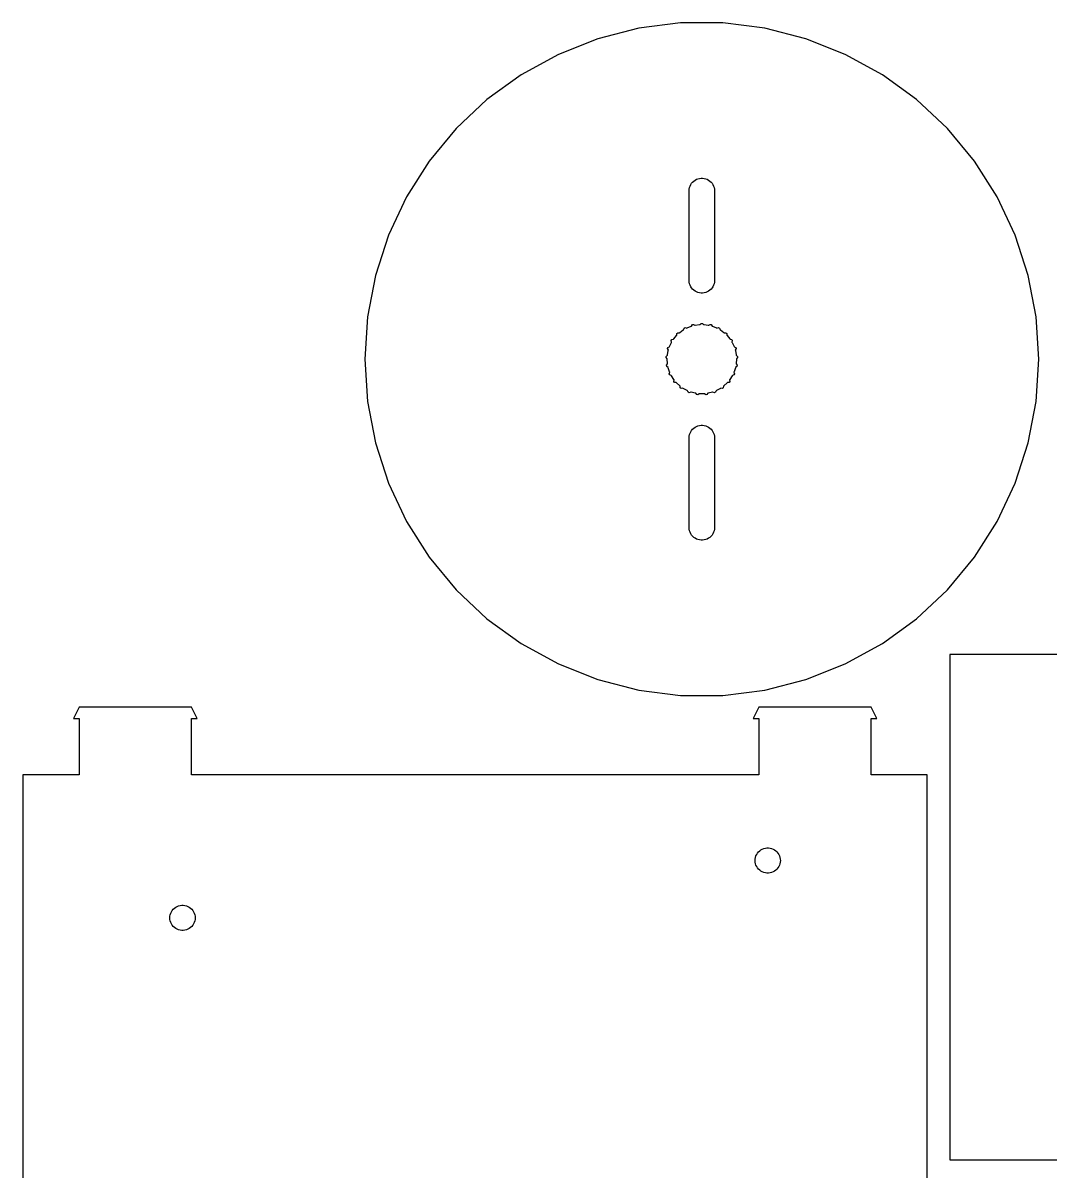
# Model space of a CAD drawing. Extents: x 0.1 to 52.2, y 0.1 to 63.7.
# Drawn here: x 0.07 to 25.87, y 33.98 to 62.83 of the extents above; entities that cross this region are included whole.
import ezdxf

# ---------------------------------------------------------------- set-up
doc = ezdxf.new("R2010")
doc.units = 0
doc.layers.get('0').update_dxf_attribs({"linetype": 'CONTINUOUS'})

msp = doc.modelspace()

# ---------------------------------------------------------------- linework, layer by layer
at = {"color": 254}
for p, q in [((15.5401, 62.6981), (14.5094, 62.4336)), ((16.5943, 62.8315), (15.5401, 62.6981)), ((17.6582, 62.8315), (16.5943, 62.8315)), ((18.7124, 62.6981), (17.6582, 62.8315)), ((19.7418, 62.4336), (18.7124, 62.6981)), ((14.5094, 62.4336), (13.5213, 62.042)), ((20.7312, 62.042), (19.7418, 62.4336)), ((13.5213, 62.042), (12.5898, 61.5294)), ((21.6628, 61.5294), (20.7312, 62.042)), ((12.5898, 61.5294), (11.7285, 60.9053)), ((22.5227, 60.9053), (21.6628, 61.5294)), ((11.7285, 60.9053), (10.954, 60.1775)), ((23.2985, 60.1775), (22.5227, 60.9053)), ((10.954, 60.1775), (10.276, 59.3577)), ((23.9751, 59.3577), (23.2985, 60.1775)), ((10.276, 59.3577), (9.70689, 58.4606)), ((24.5456, 58.4606), (23.9751, 59.3577)), ((16.9237, 58.8589), (16.9554, 58.8821)), ((16.9554, 58.8821), (16.9912, 58.9015)), ((16.9912, 58.9015), (17.0284, 58.9167)), ((17.0284, 58.9167), (17.067, 58.9262)), ((17.067, 58.9262), (17.1056, 58.9319)), ((17.1056, 58.9319), (17.1456, 58.9319)), ((17.1456, 58.9319), (17.1855, 58.9262)), ((17.1855, 58.9262), (17.2241, 58.9167)), ((17.2241, 58.9167), (17.2613, 58.9015)), ((17.2613, 58.9015), (17.2957, 58.8821)), ((17.2957, 58.8821), (17.3288, 58.8589)), ((16.8079, 58.6147), (16.8107, 58.655)), ((16.8079, 56.3563), (16.8079, 58.6147)), ((16.8107, 58.655), (16.819, 58.6934)), ((16.819, 58.6934), (16.8313, 58.7319)), ((16.8313, 58.7319), (16.8479, 58.7678)), ((16.8479, 58.7678), (16.8686, 58.801)), ((16.8686, 58.801), (16.8947, 58.8328)), ((16.8947, 58.8328), (16.9237, 58.8589)), ((17.3288, 58.8589), (17.3578, 58.8328)), ((17.3578, 58.8328), (17.3826, 58.801)), ((17.3826, 58.801), (17.4046, 58.7678)), ((17.4046, 58.7678), (17.4212, 58.7319)), ((17.4212, 58.7319), (17.4336, 58.6934)), ((17.4336, 58.6934), (17.4405, 58.655)), ((17.4405, 58.655), (17.4432, 58.6147)), ((17.4432, 58.6147), (17.4432, 56.3563)), ((9.70689, 58.4606), (9.25354, 57.4985)), ((24.9976, 57.4985), (24.5456, 58.4606)), ((9.25354, 57.4985), (8.92556, 56.4871)), ((25.327, 56.4871), (24.9976, 57.4985)), ((8.92556, 56.4871), (8.72575, 55.4426)), ((16.8107, 56.3178), (16.8079, 56.3563)), ((16.819, 56.2776), (16.8107, 56.3178)), ((16.8313, 56.2405), (16.819, 56.2776)), ((17.4336, 56.2776), (17.4212, 56.2405)), ((17.4405, 56.3178), (17.4336, 56.2776)), ((17.4432, 56.3563), (17.4405, 56.3178)), ((25.5254, 55.4426), (25.327, 56.4871)), ((16.8479, 56.2031), (16.8313, 56.2405)), ((16.8686, 56.1703), (16.8479, 56.2031)), ((16.8947, 56.14), (16.8686, 56.1703)), ((16.9237, 56.1125), (16.8947, 56.14)), ((16.9554, 56.0888), (16.9237, 56.1125)), ((16.9912, 56.0698), (16.9554, 56.0888)), ((17.0284, 56.0546), (16.9912, 56.0698)), ((17.067, 56.0447), (17.0284, 56.0546)), ((17.1056, 56.0405), (17.067, 56.0447)), ((17.1456, 56.0405), (17.1056, 56.0405)), ((17.1855, 56.0447), (17.1456, 56.0405)), ((17.2241, 56.0546), (17.1855, 56.0447)), ((17.2613, 56.0698), (17.2241, 56.0546)), ((17.2957, 56.0888), (17.2613, 56.0698)), ((17.3288, 56.1125), (17.2957, 56.0888)), ((17.3578, 56.14), (17.3288, 56.1125)), ((17.3826, 56.1703), (17.3578, 56.14)), ((17.4046, 56.2031), (17.3826, 56.1703)), ((17.4212, 56.2405), (17.4046, 56.2031)), ((8.72575, 55.4426), (8.6596, 54.3814)), ((25.5929, 54.3814), (25.5254, 55.4426)), ((16.5709, 55.0527), (16.6591, 55.1173)), ((16.6591, 55.1173), (16.6688, 55.1229)), ((16.6688, 55.1229), (16.6798, 55.1628)), ((16.6798, 55.1628), (16.7046, 55.1766)), ((16.7046, 55.1766), (16.7459, 55.1642)), ((16.7459, 55.1642), (16.7556, 55.1699)), ((16.7556, 55.1699), (16.8562, 55.2097)), ((16.8562, 55.2097), (16.8672, 55.2125)), ((16.8672, 55.2125), (16.8892, 55.2496)), ((16.8892, 55.2496), (16.9154, 55.2566)), ((16.9154, 55.2566), (16.9526, 55.2344)), ((16.9526, 55.2344), (16.9623, 55.2372)), ((16.9623, 55.2372), (17.0711, 55.251)), ((17.0711, 55.251), (17.0822, 55.251)), ((17.0822, 55.251), (17.1125, 55.2813)), ((17.1125, 55.2813), (17.14, 55.2813)), ((17.14, 55.2813), (17.1704, 55.251)), ((17.1704, 55.251), (17.1814, 55.251)), ((17.1814, 55.251), (17.2889, 55.2372)), ((17.2889, 55.2372), (17.2999, 55.2344)), ((17.2999, 55.2344), (17.3357, 55.2566)), ((17.3357, 55.2566), (17.3633, 55.2496)), ((17.3633, 55.2496), (17.3853, 55.2125)), ((17.3853, 55.2125), (17.395, 55.2097)), ((17.395, 55.2097), (17.497, 55.1699)), ((17.497, 55.1699), (17.5066, 55.1642)), ((17.5066, 55.1642), (17.5466, 55.1766)), ((17.5466, 55.1766), (17.5714, 55.1628)), ((17.5714, 55.1628), (17.5838, 55.1229)), ((17.5838, 55.1229), (17.5934, 55.1173)), ((17.5934, 55.1173), (17.6816, 55.0527)), ((16.3587, 54.8513), (16.3739, 54.8749)), ((16.3683, 54.81), (16.3587, 54.8513)), ((16.3739, 54.8749), (16.4152, 54.8845)), ((16.4152, 54.8845), (16.4207, 54.894)), ((16.4207, 54.894), (16.491, 54.9783)), ((16.491, 54.9783), (16.4992, 54.985)), ((16.4992, 55.0277), (16.5199, 55.0471)), ((16.4992, 54.985), (16.4992, 55.0277)), ((16.5199, 55.0471), (16.5626, 55.0457)), ((16.5626, 55.0457), (16.5709, 55.0527)), ((17.6816, 55.0527), (17.6899, 55.0457)), ((17.6899, 55.0457), (17.7312, 55.0471)), ((17.7312, 55.0471), (17.7519, 55.0277)), ((17.7519, 55.0277), (17.7533, 54.985)), ((17.7533, 54.985), (17.7615, 54.9783)), ((17.7615, 54.9783), (17.8304, 54.894)), ((17.8304, 54.894), (17.8373, 54.8845)), ((17.8373, 54.8845), (17.8787, 54.8749)), ((17.8787, 54.8749), (17.8925, 54.8513)), ((17.8925, 54.8513), (17.8842, 54.81)), ((16.2609, 54.4904), (16.2815, 54.598)), ((16.2664, 54.646), (16.2746, 54.6724)), ((16.2857, 54.6075), (16.2664, 54.646)), ((16.2746, 54.6724), (16.3132, 54.6915)), ((16.2815, 54.598), (16.2857, 54.6075)), ((16.3132, 54.6915), (16.316, 54.7028)), ((16.316, 54.7028), (16.3628, 54.8005)), ((16.3628, 54.8005), (16.3683, 54.81)), ((17.8842, 54.81), (17.8897, 54.8005)), ((17.8897, 54.8005), (17.9366, 54.7028)), ((17.9366, 54.7028), (17.9393, 54.6915)), ((17.9393, 54.6915), (17.9765, 54.6724)), ((17.9862, 54.646), (17.9669, 54.6075)), ((17.9669, 54.6075), (17.9696, 54.598)), ((17.9696, 54.598), (17.9903, 54.4904)), ((17.9765, 54.6724), (17.9862, 54.646)), ((8.6596, 54.3814), (8.72575, 53.3206)), ((16.2278, 54.4241), (16.2292, 54.452)), ((16.2553, 54.3927), (16.2278, 54.4241)), ((16.2292, 54.452), (16.2609, 54.4795)), ((16.2402, 54.2272), (16.2636, 54.2618)), ((16.254, 54.3814), (16.2553, 54.3927)), ((16.2609, 54.2727), (16.254, 54.3814)), ((16.2609, 54.4795), (16.2609, 54.4904)), ((16.2636, 54.2618), (16.2609, 54.2727)), ((17.9903, 54.2727), (17.9889, 54.2618)), ((17.9889, 54.2618), (18.0123, 54.2272)), ((17.9903, 54.4904), (17.9917, 54.4795)), ((17.9972, 54.3814), (17.9903, 54.2727)), ((17.9917, 54.4795), (18.0233, 54.452)), ((18.0248, 54.4241), (17.9972, 54.3927)), ((17.9972, 54.3927), (17.9972, 54.3814)), ((18.0233, 54.452), (18.0248, 54.4241)), ((25.5254, 53.3206), (25.5929, 54.3814)), ((16.2443, 54.1983), (16.2402, 54.2272)), ((16.2801, 54.1747), (16.2443, 54.1983)), ((16.2815, 54.1651), (16.2801, 54.1747)), ((16.316, 54.0604), (16.2815, 54.1651)), ((16.3063, 54.011), (16.3201, 54.0508)), ((16.3187, 53.9859), (16.3063, 54.011)), ((16.3201, 54.0508), (16.316, 54.0604)), ((16.3573, 53.9708), (16.3187, 53.9859)), ((16.3628, 53.9612), (16.3573, 53.9708)), ((16.4207, 53.8688), (16.3628, 53.9612)), ((17.8897, 53.9612), (17.8304, 53.8688)), ((17.8938, 53.9708), (17.8897, 53.9612)), ((17.9338, 53.9859), (17.8938, 53.9708)), ((17.9366, 54.0604), (17.931, 54.0508)), ((17.931, 54.0508), (17.9462, 54.011)), ((17.9462, 54.011), (17.9338, 53.9859)), ((17.9696, 54.1651), (17.9366, 54.0604)), ((17.9724, 54.1747), (17.9696, 54.1651)), ((18.0068, 54.1983), (17.9724, 54.1747)), ((18.0123, 54.2272), (18.0068, 54.1983)), ((16.4276, 53.8607), (16.4207, 53.8688)), ((16.4235, 53.8194), (16.4276, 53.8607)), ((16.4414, 53.7972), (16.4235, 53.8194)), ((16.4841, 53.793), (16.4414, 53.7972)), ((16.491, 53.7849), (16.4841, 53.793)), ((16.5709, 53.7104), (16.491, 53.7849)), ((16.5792, 53.7034), (16.5709, 53.7104)), ((16.5861, 53.6621), (16.5792, 53.7034)), ((17.6734, 53.7034), (17.6664, 53.6621)), ((17.6816, 53.7104), (17.6734, 53.7034)), ((17.7615, 53.7849), (17.6816, 53.7104)), ((17.7684, 53.793), (17.7615, 53.7849)), ((17.8098, 53.7972), (17.7684, 53.793)), ((17.8277, 53.8194), (17.8098, 53.7972)), ((17.8304, 53.8688), (17.8235, 53.8607)), ((17.8235, 53.8607), (17.8277, 53.8194)), ((16.6081, 53.6455), (16.5861, 53.6621)), ((16.6508, 53.6526), (16.6081, 53.6455)), ((16.6591, 53.6455), (16.6508, 53.6526)), ((16.7556, 53.5933), (16.6591, 53.6455)), ((16.7652, 53.5891), (16.7556, 53.5933)), ((16.7817, 53.5506), (16.7652, 53.5891)), ((16.8079, 53.5397), (16.7817, 53.5506)), ((16.8465, 53.5563), (16.8079, 53.5397)), ((16.8562, 53.5534), (16.8465, 53.5563)), ((16.9623, 53.5259), (16.8562, 53.5534)), ((16.9733, 53.5245), (16.9623, 53.5259)), ((16.9995, 53.4913), (16.9733, 53.5245)), ((17.027, 53.4871), (16.9995, 53.4913)), ((17.0601, 53.5132), (17.027, 53.4871)), ((17.0711, 53.5122), (17.0601, 53.5132)), ((17.1814, 53.5122), (17.0711, 53.5122)), ((17.191, 53.5132), (17.1814, 53.5122)), ((17.2241, 53.4871), (17.191, 53.5132)), ((17.2531, 53.4913), (17.2241, 53.4871)), ((17.2792, 53.5245), (17.2531, 53.4913)), ((17.2889, 53.5259), (17.2792, 53.5245)), ((17.395, 53.5534), (17.2889, 53.5259)), ((17.4046, 53.5563), (17.395, 53.5534)), ((17.4446, 53.5397), (17.4046, 53.5563)), ((17.4708, 53.5506), (17.4446, 53.5397)), ((17.4873, 53.5891), (17.4708, 53.5506)), ((17.497, 53.5933), (17.4873, 53.5891)), ((17.5934, 53.6455), (17.497, 53.5933)), ((17.6017, 53.6526), (17.5934, 53.6455)), ((17.643, 53.6455), (17.6017, 53.6526)), ((17.6664, 53.6621), (17.643, 53.6455)), ((8.72575, 53.3206), (8.92556, 52.276)), ((25.327, 52.276), (25.5254, 53.3206)), ((16.819, 52.4852), (16.8313, 52.5226)), ((16.8313, 52.5226), (16.8479, 52.5582)), ((16.8479, 52.5582), (16.8686, 52.5928)), ((16.8686, 52.5928), (16.8947, 52.6232)), ((16.8947, 52.6232), (16.9237, 52.6507)), ((16.9237, 52.6507), (16.9554, 52.6743)), ((16.9554, 52.6743), (16.9912, 52.6934)), ((16.9912, 52.6934), (17.0284, 52.7071)), ((17.0284, 52.7071), (17.067, 52.7184)), ((17.067, 52.7184), (17.1056, 52.7223)), ((17.1056, 52.7223), (17.1456, 52.7223)), ((17.1456, 52.7223), (17.1855, 52.7184)), ((17.1855, 52.7184), (17.2241, 52.7071)), ((17.2241, 52.7071), (17.2613, 52.6934)), ((17.2613, 52.6934), (17.2957, 52.6743)), ((17.2957, 52.6743), (17.3288, 52.6507)), ((17.3288, 52.6507), (17.3578, 52.6232)), ((17.3578, 52.6232), (17.3826, 52.5928)), ((17.3826, 52.5928), (17.4046, 52.5582)), ((17.4046, 52.5582), (17.4212, 52.5226)), ((17.4212, 52.5226), (17.4336, 52.4852)), ((8.92556, 52.276), (9.25354, 51.2643)), ((16.8079, 52.4055), (16.8107, 52.4454)), ((16.8079, 50.1481), (16.8079, 52.4055)), ((16.8107, 52.4454), (16.819, 52.4852)), ((17.4336, 52.4852), (17.4405, 52.4454)), ((17.4405, 52.4454), (17.4432, 52.4055)), ((17.4432, 52.4055), (17.4432, 50.1481)), ((24.9976, 51.2643), (25.327, 52.276)), ((9.25354, 51.2643), (9.70689, 50.3026)), ((24.5456, 50.3026), (24.9976, 51.2643)), ((9.70689, 50.3026), (10.276, 49.4055)), ((23.9751, 49.4055), (24.5456, 50.3026)), ((16.8107, 50.1082), (16.8079, 50.1481)), ((16.819, 50.0697), (16.8107, 50.1082)), ((16.8313, 50.0309), (16.819, 50.0697)), ((16.8479, 49.9953), (16.8313, 50.0309)), ((16.8686, 49.9607), (16.8479, 49.9953)), ((16.8947, 49.9304), (16.8686, 49.9607)), ((16.9237, 49.9029), (16.8947, 49.9304)), ((17.3578, 49.9304), (17.3288, 49.9029)), ((17.3826, 49.9607), (17.3578, 49.9304)), ((17.4046, 49.9953), (17.3826, 49.9607)), ((17.4212, 50.0309), (17.4046, 49.9953)), ((17.4336, 50.0697), (17.4212, 50.0309)), ((17.4405, 50.1082), (17.4336, 50.0697)), ((17.4432, 50.1481), (17.4405, 50.1082)), ((16.9554, 49.8796), (16.9237, 49.9029)), ((16.9912, 49.8602), (16.9554, 49.8796)), ((17.0284, 49.8464), (16.9912, 49.8602)), ((17.067, 49.8369), (17.0284, 49.8464)), ((17.1056, 49.8313), (17.067, 49.8369)), ((17.1456, 49.8313), (17.1056, 49.8313)), ((17.1855, 49.8369), (17.1456, 49.8313)), ((17.2241, 49.8464), (17.1855, 49.8369)), ((17.2613, 49.8602), (17.2241, 49.8464)), ((17.2957, 49.8796), (17.2613, 49.8602)), ((17.3288, 49.9029), (17.2957, 49.8796)), ((10.276, 49.4055), (10.954, 48.5856)), ((23.2985, 48.5856), (23.9751, 49.4055)), ((10.954, 48.5856), (11.7285, 47.8578)), ((22.5227, 47.8578), (23.2985, 48.5856)), ((11.7285, 47.8578), (12.5898, 47.2324)), ((21.6628, 47.2324), (22.5227, 47.8578)), ((12.5898, 47.2324), (13.5213, 46.7212)), ((20.7312, 46.7212), (21.6628, 47.2324)), ((51.5758, 46.9593), (23.3536, 46.9593)), ((23.3536, 46.9593), (23.3536, 34.2594)), ((13.5213, 46.7212), (14.5094, 46.3296)), ((19.7418, 46.3296), (20.7312, 46.7212)), ((14.5094, 46.3296), (15.5401, 46.065)), ((18.7124, 46.065), (19.7418, 46.3296)), ((15.5401, 46.065), (16.5943, 45.9313)), ((16.5943, 45.9313), (17.6582, 45.9313)), ((17.6582, 45.9313), (18.7124, 46.065)), ((1.48139, 45.6325), (1.34083, 45.3499)), ((4.30361, 45.6325), (1.48139, 45.6325)), ((4.44556, 45.3499), (4.30361, 45.6325)), ((18.5567, 45.6325), (18.4147, 45.3499)), ((21.3789, 45.6325), (18.5567, 45.6325)), ((21.5194, 45.3499), (21.3789, 45.6325)), ((1.34083, 45.3499), (1.48139, 45.3499)), ((1.48139, 45.3499), (1.48139, 43.9388)), ((4.30361, 43.9388), (4.30361, 45.3499)), ((4.30361, 45.3499), (4.44556, 45.3499)), ((18.4147, 45.3499), (18.5567, 45.3499)), ((18.5567, 45.3499), (18.5567, 43.9388)), ((21.3789, 43.9388), (21.3789, 45.3499)), ((21.3789, 45.3499), (21.5194, 45.3499)), ((1.48139, 43.9388), (0.07028, 43.9388)), ((0.07028, 43.9388), (0.07028, 26.0174)), ((18.5567, 43.9388), (4.30361, 43.9388)), ((22.79, 43.9388), (21.3789, 43.9388)), ((22.79, 26.0174), (22.79, 43.9388)), ((18.4671, 41.8193), (18.474, 41.8592)), ((18.474, 41.8592), (18.4864, 41.8966)), ((18.4864, 41.8966), (18.5043, 41.9336)), ((18.5043, 41.9336), (18.525, 41.9668)), ((18.525, 41.9668), (18.5498, 41.9971)), ((18.5498, 41.9971), (18.5801, 42.0247)), ((18.5801, 42.0247), (18.6118, 42.0479)), ((18.6118, 42.0479), (18.6462, 42.0673)), ((18.6462, 42.0673), (18.6834, 42.0825)), ((18.6834, 42.0825), (18.722, 42.092)), ((18.722, 42.092), (18.762, 42.0977)), ((18.762, 42.0977), (18.802, 42.0977)), ((18.802, 42.0977), (18.8419, 42.092)), ((18.8419, 42.092), (18.8805, 42.0825)), ((18.8805, 42.0825), (18.9177, 42.0673)), ((18.9177, 42.0673), (18.9522, 42.0479)), ((18.9522, 42.0479), (18.9839, 42.0247)), ((18.9839, 42.0247), (19.0128, 41.9971)), ((19.0128, 41.9971), (19.039, 41.9668)), ((19.039, 41.9668), (19.0596, 41.9336)), ((19.0596, 41.9336), (19.0776, 41.8966)), ((19.0776, 41.8966), (19.09, 41.8592)), ((19.09, 41.8592), (19.0968, 41.8193)), ((18.4643, 41.7809), (18.4671, 41.8193)), ((18.4671, 41.7407), (18.4643, 41.7809)), ((18.474, 41.7008), (18.4671, 41.7407)), ((18.4864, 41.6638), (18.474, 41.7008)), ((18.5043, 41.6278), (18.4864, 41.6638)), ((18.525, 41.5932), (18.5043, 41.6278)), ((18.5498, 41.5629), (18.525, 41.5932)), ((18.5801, 41.5353), (18.5498, 41.5629)), ((19.0128, 41.5629), (18.9839, 41.5353)), ((19.039, 41.5932), (19.0128, 41.5629)), ((19.0596, 41.6278), (19.039, 41.5932)), ((19.0776, 41.6638), (19.0596, 41.6278)), ((19.09, 41.7008), (19.0776, 41.6638)), ((19.0968, 41.7407), (19.09, 41.7008)), ((19.0968, 41.8193), (19.0996, 41.7809)), ((19.0996, 41.7809), (19.0968, 41.7407)), ((18.6118, 41.5121), (18.5801, 41.5353)), ((18.6462, 41.4927), (18.6118, 41.5121)), ((18.6834, 41.4775), (18.6462, 41.4927)), ((18.722, 41.468), (18.6834, 41.4775)), ((18.762, 41.4637), (18.722, 41.468)), ((18.802, 41.4637), (18.762, 41.4637)), ((18.8419, 41.468), (18.802, 41.4637)), ((18.8805, 41.4775), (18.8419, 41.468)), ((18.9177, 41.4927), (18.8805, 41.4775)), ((18.9522, 41.5121), (18.9177, 41.4927)), ((18.9839, 41.5353), (18.9522, 41.5121)), ((3.76343, 40.3807), (3.77031, 40.4192)), ((3.77031, 40.4192), (3.78273, 40.458)), ((3.78273, 40.458), (3.79924, 40.4936)), ((3.79924, 40.4936), (3.82129, 40.5268)), ((3.82129, 40.5268), (3.84609, 40.5585)), ((3.84609, 40.5585), (3.87505, 40.586)), ((3.87505, 40.586), (3.90811, 40.6093)), ((3.90811, 40.6093), (3.94257, 40.6287)), ((3.94257, 40.6287), (3.97979, 40.6425)), ((3.97979, 40.6425), (4.01835, 40.652)), ((4.01835, 40.652), (4.05832, 40.6576)), ((4.05832, 40.6576), (4.09829, 40.6576)), ((4.09829, 40.6576), (4.13826, 40.652)), ((4.13826, 40.652), (4.17682, 40.6425)), ((4.17682, 40.6425), (4.21266, 40.6287)), ((4.21266, 40.6287), (4.2485, 40.6093)), ((4.2485, 40.6093), (4.28018, 40.586)), ((4.28018, 40.586), (4.30911, 40.5585)), ((4.30911, 40.5585), (4.33532, 40.5268)), ((4.33532, 40.5268), (4.35599, 40.4936)), ((4.35599, 40.4936), (4.37388, 40.458)), ((4.37388, 40.458), (4.3863, 40.4192)), ((4.3863, 40.4192), (4.39318, 40.3807)), ((3.76068, 40.3408), (3.76343, 40.3807)), ((3.76343, 40.3006), (3.76068, 40.3408)), ((3.77031, 40.2622), (3.76343, 40.3006)), ((3.78273, 40.2237), (3.77031, 40.2622)), ((3.79924, 40.1877), (3.78273, 40.2237)), ((3.82129, 40.1546), (3.79924, 40.1877)), ((3.84609, 40.1228), (3.82129, 40.1546)), ((3.87505, 40.0967), (3.84609, 40.1228)), ((4.30911, 40.1228), (4.28018, 40.0967)), ((4.33532, 40.1546), (4.30911, 40.1228)), ((4.35599, 40.1877), (4.33532, 40.1546)), ((4.37388, 40.2237), (4.35599, 40.1877)), ((4.3863, 40.2622), (4.37388, 40.2237)), ((4.39318, 40.3006), (4.3863, 40.2622)), ((4.39318, 40.3807), (4.39593, 40.3408)), ((4.39593, 40.3408), (4.39318, 40.3006)), ((3.90811, 40.0734), (3.87505, 40.0967)), ((3.94257, 40.054), (3.90811, 40.0734)), ((3.97979, 40.0389), (3.94257, 40.054)), ((4.01835, 40.0293), (3.97979, 40.0389)), ((4.05832, 40.0237), (4.01835, 40.0293)), ((4.09829, 40.0237), (4.05832, 40.0237)), ((4.13826, 40.0293), (4.09829, 40.0237)), ((4.17682, 40.0389), (4.13826, 40.0293)), ((4.21266, 40.054), (4.17682, 40.0389)), ((4.2485, 40.0734), (4.21266, 40.054)), ((4.28018, 40.0967), (4.2485, 40.0734)), ((23.3536, 34.2594), (51.5758, 34.2594))]:
    msp.add_line(p, q, dxfattribs=at)
at = {"color": 0}
for p, q in [((15.5401, 62.6981), (14.5094, 62.4336)), ((16.5943, 62.8315), (15.5401, 62.6981)), ((17.6582, 62.8315), (16.5943, 62.8315)), ((18.7124, 62.6981), (17.6582, 62.8315)), ((19.7418, 62.4336), (18.7124, 62.6981)), ((14.5094, 62.4336), (13.5213, 62.042)), ((20.7312, 62.042), (19.7418, 62.4336)), ((13.5213, 62.042), (12.5898, 61.5294)), ((21.6628, 61.5294), (20.7312, 62.042)), ((12.5898, 61.5294), (11.7285, 60.9053)), ((22.5227, 60.9053), (21.6628, 61.5294)), ((11.7285, 60.9053), (10.954, 60.1775)), ((23.2985, 60.1775), (22.5227, 60.9053)), ((10.954, 60.1775), (10.276, 59.3577)), ((23.9751, 59.3577), (23.2985, 60.1775)), ((10.276, 59.3577), (9.70689, 58.4606)), ((24.5456, 58.4606), (23.9751, 59.3577)), ((16.9237, 58.8589), (16.9554, 58.8821)), ((16.9554, 58.8821), (16.9912, 58.9015)), ((16.9912, 58.9015), (17.0284, 58.9167)), ((17.0284, 58.9167), (17.067, 58.9262)), ((17.067, 58.9262), (17.1056, 58.9319)), ((17.1056, 58.9319), (17.1456, 58.9319)), ((17.1456, 58.9319), (17.1855, 58.9262)), ((17.1855, 58.9262), (17.2241, 58.9167)), ((17.2241, 58.9167), (17.2613, 58.9015)), ((17.2613, 58.9015), (17.2957, 58.8821)), ((17.2957, 58.8821), (17.3288, 58.8589)), ((16.8079, 58.6147), (16.8107, 58.655)), ((16.8079, 56.3563), (16.8079, 58.6147)), ((16.8107, 58.655), (16.819, 58.6934)), ((16.819, 58.6934), (16.8313, 58.7319)), ((16.8313, 58.7319), (16.8479, 58.7678)), ((16.8479, 58.7678), (16.8686, 58.801)), ((16.8686, 58.801), (16.8947, 58.8328)), ((16.8947, 58.8328), (16.9237, 58.8589)), ((17.3288, 58.8589), (17.3578, 58.8328)), ((17.3578, 58.8328), (17.3826, 58.801)), ((17.3826, 58.801), (17.4046, 58.7678)), ((17.4046, 58.7678), (17.4212, 58.7319)), ((17.4212, 58.7319), (17.4336, 58.6934)), ((17.4336, 58.6934), (17.4405, 58.655)), ((17.4405, 58.655), (17.4432, 58.6147)), ((17.4432, 58.6147), (17.4432, 56.3563)), ((9.70689, 58.4606), (9.25354, 57.4985)), ((24.9976, 57.4985), (24.5456, 58.4606)), ((9.25354, 57.4985), (8.92556, 56.4871)), ((25.327, 56.4871), (24.9976, 57.4985)), ((8.92556, 56.4871), (8.72575, 55.4426)), ((16.8107, 56.3178), (16.8079, 56.3563)), ((16.819, 56.2776), (16.8107, 56.3178)), ((16.8313, 56.2405), (16.819, 56.2776)), ((17.4336, 56.2776), (17.4212, 56.2405)), ((17.4405, 56.3178), (17.4336, 56.2776)), ((17.4432, 56.3563), (17.4405, 56.3178)), ((25.5254, 55.4426), (25.327, 56.4871)), ((16.8479, 56.2031), (16.8313, 56.2405)), ((16.8686, 56.1703), (16.8479, 56.2031)), ((16.8947, 56.14), (16.8686, 56.1703)), ((16.9237, 56.1125), (16.8947, 56.14)), ((16.9554, 56.0888), (16.9237, 56.1125)), ((16.9912, 56.0698), (16.9554, 56.0888)), ((17.0284, 56.0546), (16.9912, 56.0698)), ((17.067, 56.0447), (17.0284, 56.0546)), ((17.1056, 56.0405), (17.067, 56.0447)), ((17.1456, 56.0405), (17.1056, 56.0405)), ((17.1855, 56.0447), (17.1456, 56.0405)), ((17.2241, 56.0546), (17.1855, 56.0447)), ((17.2613, 56.0698), (17.2241, 56.0546)), ((17.2957, 56.0888), (17.2613, 56.0698)), ((17.3288, 56.1125), (17.2957, 56.0888)), ((17.3578, 56.14), (17.3288, 56.1125)), ((17.3826, 56.1703), (17.3578, 56.14)), ((17.4046, 56.2031), (17.3826, 56.1703)), ((17.4212, 56.2405), (17.4046, 56.2031)), ((8.72575, 55.4426), (8.6596, 54.3814)), ((25.5929, 54.3814), (25.5254, 55.4426)), ((16.5709, 55.0527), (16.6591, 55.1173)), ((16.6591, 55.1173), (16.6688, 55.1229)), ((16.6688, 55.1229), (16.6798, 55.1628)), ((16.6798, 55.1628), (16.7046, 55.1766)), ((16.7046, 55.1766), (16.7459, 55.1642)), ((16.7459, 55.1642), (16.7556, 55.1699)), ((16.7556, 55.1699), (16.8562, 55.2097)), ((16.8562, 55.2097), (16.8672, 55.2125)), ((16.8672, 55.2125), (16.8892, 55.2496)), ((16.8892, 55.2496), (16.9154, 55.2566)), ((16.9154, 55.2566), (16.9526, 55.2344)), ((16.9526, 55.2344), (16.9623, 55.2372)), ((16.9623, 55.2372), (17.0711, 55.251)), ((17.0711, 55.251), (17.0822, 55.251)), ((17.0822, 55.251), (17.1125, 55.2813)), ((17.1125, 55.2813), (17.14, 55.2813)), ((17.14, 55.2813), (17.1704, 55.251)), ((17.1704, 55.251), (17.1814, 55.251)), ((17.1814, 55.251), (17.2889, 55.2372)), ((17.2889, 55.2372), (17.2999, 55.2344)), ((17.2999, 55.2344), (17.3357, 55.2566)), ((17.3357, 55.2566), (17.3633, 55.2496)), ((17.3633, 55.2496), (17.3853, 55.2125)), ((17.3853, 55.2125), (17.395, 55.2097)), ((17.395, 55.2097), (17.497, 55.1699)), ((17.497, 55.1699), (17.5066, 55.1642)), ((17.5066, 55.1642), (17.5466, 55.1766)), ((17.5466, 55.1766), (17.5714, 55.1628)), ((17.5714, 55.1628), (17.5838, 55.1229)), ((17.5838, 55.1229), (17.5934, 55.1173)), ((17.5934, 55.1173), (17.6816, 55.0527)), ((16.3587, 54.8513), (16.3739, 54.8749)), ((16.3683, 54.81), (16.3587, 54.8513)), ((16.3739, 54.8749), (16.4152, 54.8845)), ((16.4152, 54.8845), (16.4207, 54.894)), ((16.4207, 54.894), (16.491, 54.9783)), ((16.491, 54.9783), (16.4992, 54.985)), ((16.4992, 55.0277), (16.5199, 55.0471)), ((16.4992, 54.985), (16.4992, 55.0277)), ((16.5199, 55.0471), (16.5626, 55.0457)), ((16.5626, 55.0457), (16.5709, 55.0527)), ((17.6816, 55.0527), (17.6899, 55.0457)), ((17.6899, 55.0457), (17.7312, 55.0471)), ((17.7312, 55.0471), (17.7519, 55.0277)), ((17.7519, 55.0277), (17.7533, 54.985)), ((17.7533, 54.985), (17.7615, 54.9783)), ((17.7615, 54.9783), (17.8304, 54.894)), ((17.8304, 54.894), (17.8373, 54.8845)), ((17.8373, 54.8845), (17.8787, 54.8749)), ((17.8787, 54.8749), (17.8925, 54.8513)), ((17.8925, 54.8513), (17.8842, 54.81)), ((16.2609, 54.4904), (16.2815, 54.598)), ((16.2664, 54.646), (16.2746, 54.6724)), ((16.2857, 54.6075), (16.2664, 54.646)), ((16.2746, 54.6724), (16.3132, 54.6915)), ((16.2815, 54.598), (16.2857, 54.6075)), ((16.3132, 54.6915), (16.316, 54.7028)), ((16.316, 54.7028), (16.3628, 54.8005)), ((16.3628, 54.8005), (16.3683, 54.81)), ((17.8842, 54.81), (17.8897, 54.8005)), ((17.8897, 54.8005), (17.9366, 54.7028)), ((17.9366, 54.7028), (17.9393, 54.6915)), ((17.9393, 54.6915), (17.9765, 54.6724)), ((17.9862, 54.646), (17.9669, 54.6075)), ((17.9669, 54.6075), (17.9696, 54.598)), ((17.9696, 54.598), (17.9903, 54.4904)), ((17.9765, 54.6724), (17.9862, 54.646)), ((8.6596, 54.3814), (8.72575, 53.3206)), ((16.2278, 54.4241), (16.2292, 54.452)), ((16.2553, 54.3927), (16.2278, 54.4241)), ((16.2292, 54.452), (16.2609, 54.4795)), ((16.2402, 54.2272), (16.2636, 54.2618)), ((16.254, 54.3814), (16.2553, 54.3927)), ((16.2609, 54.2727), (16.254, 54.3814)), ((16.2609, 54.4795), (16.2609, 54.4904)), ((16.2636, 54.2618), (16.2609, 54.2727)), ((17.9903, 54.2727), (17.9889, 54.2618)), ((17.9889, 54.2618), (18.0123, 54.2272)), ((17.9903, 54.4904), (17.9917, 54.4795)), ((17.9972, 54.3814), (17.9903, 54.2727)), ((17.9917, 54.4795), (18.0233, 54.452)), ((18.0248, 54.4241), (17.9972, 54.3927)), ((17.9972, 54.3927), (17.9972, 54.3814)), ((18.0233, 54.452), (18.0248, 54.4241)), ((25.5254, 53.3206), (25.5929, 54.3814)), ((16.2443, 54.1983), (16.2402, 54.2272)), ((16.2801, 54.1747), (16.2443, 54.1983)), ((16.2815, 54.1651), (16.2801, 54.1747)), ((16.316, 54.0604), (16.2815, 54.1651)), ((16.3063, 54.011), (16.3201, 54.0508)), ((16.3187, 53.9859), (16.3063, 54.011)), ((16.3201, 54.0508), (16.316, 54.0604)), ((16.3573, 53.9708), (16.3187, 53.9859)), ((16.3628, 53.9612), (16.3573, 53.9708)), ((16.4207, 53.8688), (16.3628, 53.9612)), ((17.8897, 53.9612), (17.8304, 53.8688)), ((17.8938, 53.9708), (17.8897, 53.9612)), ((17.9338, 53.9859), (17.8938, 53.9708)), ((17.9366, 54.0604), (17.931, 54.0508)), ((17.931, 54.0508), (17.9462, 54.011)), ((17.9462, 54.011), (17.9338, 53.9859)), ((17.9696, 54.1651), (17.9366, 54.0604)), ((17.9724, 54.1747), (17.9696, 54.1651)), ((18.0068, 54.1983), (17.9724, 54.1747)), ((18.0123, 54.2272), (18.0068, 54.1983)), ((16.4276, 53.8607), (16.4207, 53.8688)), ((16.4235, 53.8194), (16.4276, 53.8607)), ((16.4414, 53.7972), (16.4235, 53.8194)), ((16.4841, 53.793), (16.4414, 53.7972)), ((16.491, 53.7849), (16.4841, 53.793)), ((16.5709, 53.7104), (16.491, 53.7849)), ((16.5792, 53.7034), (16.5709, 53.7104)), ((16.5861, 53.6621), (16.5792, 53.7034)), ((17.6734, 53.7034), (17.6664, 53.6621)), ((17.6816, 53.7104), (17.6734, 53.7034)), ((17.7615, 53.7849), (17.6816, 53.7104)), ((17.7684, 53.793), (17.7615, 53.7849)), ((17.8098, 53.7972), (17.7684, 53.793)), ((17.8277, 53.8194), (17.8098, 53.7972)), ((17.8304, 53.8688), (17.8235, 53.8607)), ((17.8235, 53.8607), (17.8277, 53.8194)), ((16.6081, 53.6455), (16.5861, 53.6621)), ((16.6508, 53.6526), (16.6081, 53.6455)), ((16.6591, 53.6455), (16.6508, 53.6526)), ((16.7556, 53.5933), (16.6591, 53.6455)), ((16.7652, 53.5891), (16.7556, 53.5933)), ((16.7817, 53.5506), (16.7652, 53.5891)), ((16.8079, 53.5397), (16.7817, 53.5506)), ((16.8465, 53.5563), (16.8079, 53.5397)), ((16.8562, 53.5534), (16.8465, 53.5563)), ((16.9623, 53.5259), (16.8562, 53.5534)), ((16.9733, 53.5245), (16.9623, 53.5259)), ((16.9995, 53.4913), (16.9733, 53.5245)), ((17.027, 53.4871), (16.9995, 53.4913)), ((17.0601, 53.5132), (17.027, 53.4871)), ((17.0711, 53.5122), (17.0601, 53.5132)), ((17.1814, 53.5122), (17.0711, 53.5122)), ((17.191, 53.5132), (17.1814, 53.5122)), ((17.2241, 53.4871), (17.191, 53.5132)), ((17.2531, 53.4913), (17.2241, 53.4871)), ((17.2792, 53.5245), (17.2531, 53.4913)), ((17.2889, 53.5259), (17.2792, 53.5245)), ((17.395, 53.5534), (17.2889, 53.5259)), ((17.4046, 53.5563), (17.395, 53.5534)), ((17.4446, 53.5397), (17.4046, 53.5563)), ((17.4708, 53.5506), (17.4446, 53.5397)), ((17.4873, 53.5891), (17.4708, 53.5506)), ((17.497, 53.5933), (17.4873, 53.5891)), ((17.5934, 53.6455), (17.497, 53.5933)), ((17.6017, 53.6526), (17.5934, 53.6455)), ((17.643, 53.6455), (17.6017, 53.6526)), ((17.6664, 53.6621), (17.643, 53.6455)), ((8.72575, 53.3206), (8.92556, 52.276)), ((25.327, 52.276), (25.5254, 53.3206)), ((16.819, 52.4852), (16.8313, 52.5226)), ((16.8313, 52.5226), (16.8479, 52.5582)), ((16.8479, 52.5582), (16.8686, 52.5928)), ((16.8686, 52.5928), (16.8947, 52.6232)), ((16.8947, 52.6232), (16.9237, 52.6507)), ((16.9237, 52.6507), (16.9554, 52.6743)), ((16.9554, 52.6743), (16.9912, 52.6934)), ((16.9912, 52.6934), (17.0284, 52.7071)), ((17.0284, 52.7071), (17.067, 52.7184)), ((17.067, 52.7184), (17.1056, 52.7223)), ((17.1056, 52.7223), (17.1456, 52.7223)), ((17.1456, 52.7223), (17.1855, 52.7184)), ((17.1855, 52.7184), (17.2241, 52.7071)), ((17.2241, 52.7071), (17.2613, 52.6934)), ((17.2613, 52.6934), (17.2957, 52.6743)), ((17.2957, 52.6743), (17.3288, 52.6507)), ((17.3288, 52.6507), (17.3578, 52.6232)), ((17.3578, 52.6232), (17.3826, 52.5928)), ((17.3826, 52.5928), (17.4046, 52.5582)), ((17.4046, 52.5582), (17.4212, 52.5226)), ((17.4212, 52.5226), (17.4336, 52.4852)), ((8.92556, 52.276), (9.25354, 51.2643)), ((16.8079, 52.4055), (16.8107, 52.4454)), ((16.8079, 50.1481), (16.8079, 52.4055)), ((16.8107, 52.4454), (16.819, 52.4852)), ((17.4336, 52.4852), (17.4405, 52.4454)), ((17.4405, 52.4454), (17.4432, 52.4055)), ((17.4432, 52.4055), (17.4432, 50.1481)), ((24.9976, 51.2643), (25.327, 52.276)), ((9.25354, 51.2643), (9.70689, 50.3026)), ((24.5456, 50.3026), (24.9976, 51.2643)), ((9.70689, 50.3026), (10.276, 49.4055)), ((23.9751, 49.4055), (24.5456, 50.3026)), ((16.8107, 50.1082), (16.8079, 50.1481)), ((16.819, 50.0697), (16.8107, 50.1082)), ((16.8313, 50.0309), (16.819, 50.0697)), ((16.8479, 49.9953), (16.8313, 50.0309)), ((16.8686, 49.9607), (16.8479, 49.9953)), ((16.8947, 49.9304), (16.8686, 49.9607)), ((16.9237, 49.9029), (16.8947, 49.9304)), ((17.3578, 49.9304), (17.3288, 49.9029)), ((17.3826, 49.9607), (17.3578, 49.9304)), ((17.4046, 49.9953), (17.3826, 49.9607)), ((17.4212, 50.0309), (17.4046, 49.9953)), ((17.4336, 50.0697), (17.4212, 50.0309)), ((17.4405, 50.1082), (17.4336, 50.0697)), ((17.4432, 50.1481), (17.4405, 50.1082)), ((16.9554, 49.8796), (16.9237, 49.9029)), ((16.9912, 49.8602), (16.9554, 49.8796)), ((17.0284, 49.8464), (16.9912, 49.8602)), ((17.067, 49.8369), (17.0284, 49.8464)), ((17.1056, 49.8313), (17.067, 49.8369)), ((17.1456, 49.8313), (17.1056, 49.8313)), ((17.1855, 49.8369), (17.1456, 49.8313)), ((17.2241, 49.8464), (17.1855, 49.8369)), ((17.2613, 49.8602), (17.2241, 49.8464)), ((17.2957, 49.8796), (17.2613, 49.8602)), ((17.3288, 49.9029), (17.2957, 49.8796)), ((10.276, 49.4055), (10.954, 48.5856)), ((23.2985, 48.5856), (23.9751, 49.4055)), ((10.954, 48.5856), (11.7285, 47.8578)), ((22.5227, 47.8578), (23.2985, 48.5856)), ((11.7285, 47.8578), (12.5898, 47.2324)), ((21.6628, 47.2324), (22.5227, 47.8578)), ((12.5898, 47.2324), (13.5213, 46.7212)), ((20.7312, 46.7212), (21.6628, 47.2324)), ((51.5758, 46.9593), (23.3536, 46.9593)), ((23.3536, 46.9593), (23.3536, 34.2594)), ((13.5213, 46.7212), (14.5094, 46.3296)), ((19.7418, 46.3296), (20.7312, 46.7212)), ((14.5094, 46.3296), (15.5401, 46.065)), ((18.7124, 46.065), (19.7418, 46.3296)), ((15.5401, 46.065), (16.5943, 45.9313)), ((16.5943, 45.9313), (17.6582, 45.9313)), ((17.6582, 45.9313), (18.7124, 46.065)), ((1.48139, 45.6325), (1.34083, 45.3499)), ((4.30361, 45.6325), (1.48139, 45.6325)), ((4.44556, 45.3499), (4.30361, 45.6325)), ((18.5567, 45.6325), (18.4147, 45.3499)), ((21.3789, 45.6325), (18.5567, 45.6325)), ((21.5194, 45.3499), (21.3789, 45.6325)), ((1.34083, 45.3499), (1.48139, 45.3499)), ((1.48139, 45.3499), (1.48139, 43.9388)), ((4.30361, 43.9388), (4.30361, 45.3499)), ((4.30361, 45.3499), (4.44556, 45.3499)), ((18.4147, 45.3499), (18.5567, 45.3499)), ((18.5567, 45.3499), (18.5567, 43.9388)), ((21.3789, 43.9388), (21.3789, 45.3499)), ((21.3789, 45.3499), (21.5194, 45.3499)), ((1.48139, 43.9388), (0.07028, 43.9388)), ((0.07028, 43.9388), (0.07028, 26.0174)), ((18.5567, 43.9388), (4.30361, 43.9388)), ((22.79, 43.9388), (21.3789, 43.9388)), ((22.79, 26.0174), (22.79, 43.9388)), ((18.4671, 41.8193), (18.474, 41.8592)), ((18.474, 41.8592), (18.4864, 41.8966)), ((18.4864, 41.8966), (18.5043, 41.9336)), ((18.5043, 41.9336), (18.525, 41.9668)), ((18.525, 41.9668), (18.5498, 41.9971)), ((18.5498, 41.9971), (18.5801, 42.0247)), ((18.5801, 42.0247), (18.6118, 42.0479)), ((18.6118, 42.0479), (18.6462, 42.0673)), ((18.6462, 42.0673), (18.6834, 42.0825)), ((18.6834, 42.0825), (18.722, 42.092)), ((18.722, 42.092), (18.762, 42.0977)), ((18.762, 42.0977), (18.802, 42.0977)), ((18.802, 42.0977), (18.8419, 42.092)), ((18.8419, 42.092), (18.8805, 42.0825)), ((18.8805, 42.0825), (18.9177, 42.0673)), ((18.9177, 42.0673), (18.9522, 42.0479)), ((18.9522, 42.0479), (18.9839, 42.0247)), ((18.9839, 42.0247), (19.0128, 41.9971)), ((19.0128, 41.9971), (19.039, 41.9668)), ((19.039, 41.9668), (19.0596, 41.9336)), ((19.0596, 41.9336), (19.0776, 41.8966)), ((19.0776, 41.8966), (19.09, 41.8592)), ((19.09, 41.8592), (19.0968, 41.8193)), ((18.4643, 41.7809), (18.4671, 41.8193)), ((18.4671, 41.7407), (18.4643, 41.7809)), ((18.474, 41.7008), (18.4671, 41.7407)), ((18.4864, 41.6638), (18.474, 41.7008)), ((18.5043, 41.6278), (18.4864, 41.6638)), ((18.525, 41.5932), (18.5043, 41.6278)), ((18.5498, 41.5629), (18.525, 41.5932)), ((18.5801, 41.5353), (18.5498, 41.5629)), ((19.0128, 41.5629), (18.9839, 41.5353)), ((19.039, 41.5932), (19.0128, 41.5629)), ((19.0596, 41.6278), (19.039, 41.5932)), ((19.0776, 41.6638), (19.0596, 41.6278)), ((19.09, 41.7008), (19.0776, 41.6638)), ((19.0968, 41.7407), (19.09, 41.7008)), ((19.0968, 41.8193), (19.0996, 41.7809)), ((19.0996, 41.7809), (19.0968, 41.7407)), ((18.6118, 41.5121), (18.5801, 41.5353)), ((18.6462, 41.4927), (18.6118, 41.5121)), ((18.6834, 41.4775), (18.6462, 41.4927)), ((18.722, 41.468), (18.6834, 41.4775)), ((18.762, 41.4637), (18.722, 41.468)), ((18.802, 41.4637), (18.762, 41.4637)), ((18.8419, 41.468), (18.802, 41.4637)), ((18.8805, 41.4775), (18.8419, 41.468)), ((18.9177, 41.4927), (18.8805, 41.4775)), ((18.9522, 41.5121), (18.9177, 41.4927)), ((18.9839, 41.5353), (18.9522, 41.5121)), ((3.76343, 40.3807), (3.77031, 40.4192)), ((3.77031, 40.4192), (3.78273, 40.458)), ((3.78273, 40.458), (3.79924, 40.4936)), ((3.79924, 40.4936), (3.82129, 40.5268)), ((3.82129, 40.5268), (3.84609, 40.5585)), ((3.84609, 40.5585), (3.87505, 40.586)), ((3.87505, 40.586), (3.90811, 40.6093)), ((3.90811, 40.6093), (3.94257, 40.6287)), ((3.94257, 40.6287), (3.97979, 40.6425)), ((3.97979, 40.6425), (4.01835, 40.652)), ((4.01835, 40.652), (4.05832, 40.6576)), ((4.05832, 40.6576), (4.09829, 40.6576)), ((4.09829, 40.6576), (4.13826, 40.652)), ((4.13826, 40.652), (4.17682, 40.6425)), ((4.17682, 40.6425), (4.21266, 40.6287)), ((4.21266, 40.6287), (4.2485, 40.6093)), ((4.2485, 40.6093), (4.28018, 40.586)), ((4.28018, 40.586), (4.30911, 40.5585)), ((4.30911, 40.5585), (4.33532, 40.5268)), ((4.33532, 40.5268), (4.35599, 40.4936)), ((4.35599, 40.4936), (4.37388, 40.458)), ((4.37388, 40.458), (4.3863, 40.4192)), ((4.3863, 40.4192), (4.39318, 40.3807)), ((3.76068, 40.3408), (3.76343, 40.3807)), ((3.76343, 40.3006), (3.76068, 40.3408)), ((3.77031, 40.2622), (3.76343, 40.3006)), ((3.78273, 40.2237), (3.77031, 40.2622)), ((3.79924, 40.1877), (3.78273, 40.2237)), ((3.82129, 40.1546), (3.79924, 40.1877)), ((3.84609, 40.1228), (3.82129, 40.1546)), ((3.87505, 40.0967), (3.84609, 40.1228)), ((4.30911, 40.1228), (4.28018, 40.0967)), ((4.33532, 40.1546), (4.30911, 40.1228)), ((4.35599, 40.1877), (4.33532, 40.1546)), ((4.37388, 40.2237), (4.35599, 40.1877)), ((4.3863, 40.2622), (4.37388, 40.2237)), ((4.39318, 40.3006), (4.3863, 40.2622)), ((4.39318, 40.3807), (4.39593, 40.3408)), ((4.39593, 40.3408), (4.39318, 40.3006)), ((3.90811, 40.0734), (3.87505, 40.0967)), ((3.94257, 40.054), (3.90811, 40.0734)), ((3.97979, 40.0389), (3.94257, 40.054)), ((4.01835, 40.0293), (3.97979, 40.0389)), ((4.05832, 40.0237), (4.01835, 40.0293)), ((4.09829, 40.0237), (4.05832, 40.0237)), ((4.13826, 40.0293), (4.09829, 40.0237)), ((4.17682, 40.0389), (4.13826, 40.0293)), ((4.21266, 40.054), (4.17682, 40.0389)), ((4.2485, 40.0734), (4.21266, 40.054)), ((4.28018, 40.0967), (4.2485, 40.0734)), ((23.3536, 34.2594), (51.5758, 34.2594))]:
    msp.add_line(p, q, dxfattribs=at)

doc.saveas('drawing.dxf')
